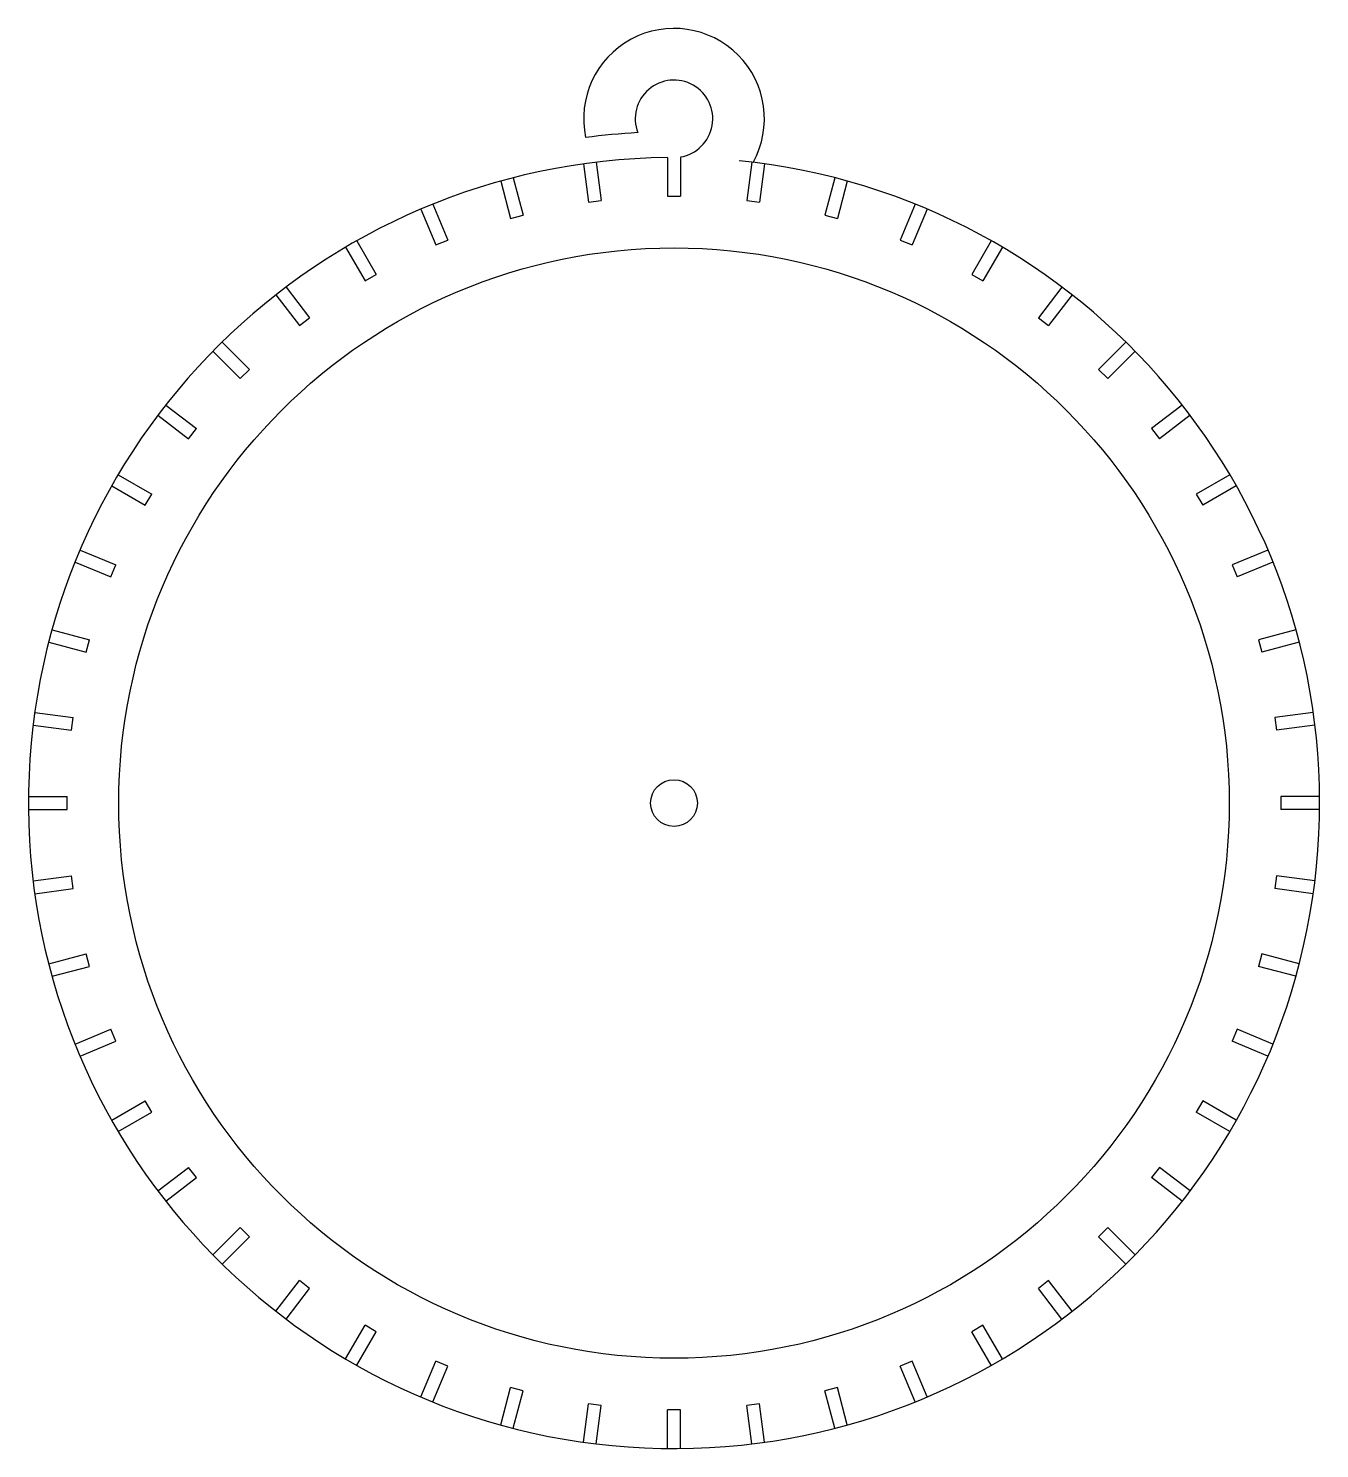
# Model space of a CAD drawing. Extents: x -50 to 50, y -50 to 60.
import ezdxf

# ---------------------------------------------------------------- set-up
doc = ezdxf.new("R2010")
doc.units = 0
doc.header["$MEASUREMENT"] = 0
doc.layers.add('MODELSKETCH_VISIBLE', color=7, linetype='CONTINUOUS')

msp = doc.modelspace()

# ---------------------------------------------------------------- linework, layer by layer
at = {"layer": 'MODELSKETCH_VISIBLE'}
for p, q in [((-7.02, 49.5), (-6.63, 46.53)), ((-6.03, 49.64), (-5.64, 46.66)), ((-0.5, 50), (-0.5, 47)), ((0.5, 50), (0.5, 47)), ((6.03, 49.64), (5.64, 46.66)), ((7.02, 49.5), (6.63, 46.53)), ((-12.46, 48.42), (-11.68, 45.53)), ((12.46, 48.42), (11.68, 45.53)), ((-13.42, 48.16), (-12.65, 45.27)), ((13.42, 48.16), (12.65, 45.27)), ((-18.67, 46.38), (-17.52, 43.61)), ((-6.63, 46.53), (-5.64, 46.66)), ((-0.5, 47), (0.5, 47)), ((-0.5, 47), (0.5, 47)), ((5.64, 46.66), (6.63, 46.53)), ((18.67, 46.38), (17.52, 43.61)), ((-19.6, 46), (-18.45, 43.23)), ((-12.65, 45.27), (-11.68, 45.53)), ((11.68, 45.53), (12.65, 45.27)), ((19.6, 46), (18.45, 43.23)), ((-25.43, 43.05), (-23.93, 40.45)), ((-24.57, 43.55), (-23.07, 40.95)), ((-18.45, 43.23), (-17.52, 43.61)), ((17.52, 43.61), (18.45, 43.23)), ((24.57, 43.55), (23.07, 40.95)), ((25.43, 43.05), (23.93, 40.45)), ((-23.93, 40.45), (-23.07, 40.95)), ((23.07, 40.95), (23.93, 40.45)), ((-30.04, 39.97), (-28.22, 37.59)), ((30.04, 39.97), (28.22, 37.59)), ((-30.83, 39.36), (-29.01, 36.98)), ((30.83, 39.36), (29.01, 36.98)), ((-29.01, 36.98), (-28.22, 37.59)), ((28.22, 37.59), (29.01, 36.98)), ((-35, 35.71), (-32.88, 33.59)), ((35, 35.71), (32.88, 33.59)), ((-35.71, 35), (-33.59, 32.88)), ((35.71, 35), (33.59, 32.88)), ((-33.59, 32.88), (-32.88, 33.59)), ((32.88, 33.59), (33.59, 32.88)), ((-39.36, 30.83), (-36.98, 29.01)), ((39.36, 30.83), (36.98, 29.01)), ((-39.97, 30.04), (-37.59, 28.22)), ((39.97, 30.04), (37.59, 28.22)), ((-37.59, 28.22), (-36.98, 29.01)), ((36.98, 29.01), (37.59, 28.22)), ((-43.05, 25.43), (-40.45, 23.93)), ((43.05, 25.43), (40.45, 23.93)), ((-43.55, 24.57), (-40.95, 23.07)), ((43.55, 24.57), (40.95, 23.07)), ((-40.95, 23.07), (-40.45, 23.93)), ((40.45, 23.93), (40.95, 23.07)), ((-46, 19.6), (-43.23, 18.45)), ((46, 19.6), (43.23, 18.45)), ((-46.38, 18.67), (-43.61, 17.52)), ((-43.61, 17.52), (-43.23, 18.45)), ((43.23, 18.45), (43.61, 17.52)), ((46.38, 18.67), (43.61, 17.52)), ((-48.16, 13.42), (-45.27, 12.65)), ((48.16, 13.42), (45.27, 12.65)), ((-48.42, 12.46), (-45.53, 11.68)), ((-45.53, 11.68), (-45.27, 12.65)), ((45.27, 12.65), (45.53, 11.68)), ((48.42, 12.46), (45.53, 11.68)), ((-49.5, 7.02), (-46.53, 6.63)), ((-46.66, 5.64), (-46.53, 6.63)), ((49.5, 7.02), (46.53, 6.63)), ((46.53, 6.63), (46.66, 5.64)), ((-49.64, 6.03), (-46.66, 5.64)), ((49.64, 6.03), (46.66, 5.64)), ((-50, 0.5), (-47, 0.5)), ((-47, -0.5), (-47, 0.5)), ((50, 0.5), (47, 0.5)), ((47, 0.5), (47, -0.5)), ((-50, -0.5), (-47, -0.5)), ((50, -0.5), (47, -0.5)), ((-49.64, -6.03), (-46.66, -5.64)), ((-46.53, -6.63), (-46.66, -5.64)), ((46.66, -5.64), (46.53, -6.63)), ((49.64, -6.03), (46.66, -5.64)), ((-49.5, -7.02), (-46.53, -6.63)), ((49.5, -7.02), (46.53, -6.63)), ((-48.42, -12.46), (-45.53, -11.68)), ((-45.27, -12.65), (-45.53, -11.68)), ((45.53, -11.68), (45.27, -12.65)), ((48.42, -12.46), (45.53, -11.68)), ((-48.16, -13.42), (-45.27, -12.65)), ((48.16, -13.42), (45.27, -12.65)), ((-46.38, -18.67), (-43.61, -17.52)), ((-43.23, -18.45), (-43.61, -17.52)), ((43.61, -17.52), (43.23, -18.45)), ((46.38, -18.67), (43.61, -17.52)), ((-46, -19.6), (-43.23, -18.45)), ((46, -19.6), (43.23, -18.45)), ((-43.55, -24.57), (-40.95, -23.07)), ((-40.45, -23.93), (-40.95, -23.07)), ((40.95, -23.07), (40.45, -23.93)), ((43.55, -24.57), (40.95, -23.07)), ((-43.05, -25.43), (-40.45, -23.93)), ((43.05, -25.43), (40.45, -23.93)), ((-39.97, -30.04), (-37.59, -28.22)), ((-36.98, -29.01), (-37.59, -28.22)), ((37.59, -28.22), (36.98, -29.01)), ((39.97, -30.04), (37.59, -28.22)), ((-39.36, -30.83), (-36.98, -29.01)), ((39.36, -30.83), (36.98, -29.01)), ((-35.71, -35), (-33.59, -32.88)), ((-32.88, -33.59), (-33.59, -32.88)), ((33.59, -32.88), (32.88, -33.59)), ((35.71, -35), (33.59, -32.88)), ((-35, -35.71), (-32.88, -33.59)), ((35, -35.71), (32.88, -33.59)), ((-30.83, -39.36), (-29.01, -36.98)), ((-28.22, -37.59), (-29.01, -36.98)), ((29.01, -36.98), (28.22, -37.59)), ((30.83, -39.36), (29.01, -36.98)), ((-30.04, -39.97), (-28.22, -37.59)), ((30.04, -39.97), (28.22, -37.59)), ((-25.43, -43.05), (-23.93, -40.45)), ((-23.07, -40.95), (-23.93, -40.45)), ((23.93, -40.45), (23.07, -40.95)), ((25.43, -43.05), (23.93, -40.45)), ((-24.57, -43.55), (-23.07, -40.95)), ((24.57, -43.55), (23.07, -40.95)), ((-19.6, -46), (-18.45, -43.23)), ((-18.67, -46.38), (-17.52, -43.61)), ((-17.52, -43.61), (-18.45, -43.23)), ((18.45, -43.23), (17.52, -43.61)), ((18.67, -46.38), (17.52, -43.61)), ((19.6, -46), (18.45, -43.23)), ((-13.42, -48.16), (-12.65, -45.27)), ((-11.68, -45.53), (-12.65, -45.27)), ((-12.46, -48.42), (-11.68, -45.53)), ((12.65, -45.27), (11.68, -45.53)), ((12.46, -48.42), (11.68, -45.53)), ((13.42, -48.16), (12.65, -45.27)), ((-7.02, -49.5), (-6.63, -46.53)), ((-5.64, -46.66), (-6.63, -46.53)), ((-6.03, -49.64), (-5.64, -46.66)), ((-0.5, -50), (-0.5, -47)), ((0.5, -47), (-0.5, -47)), ((0.5, -50), (0.5, -47)), ((6.63, -46.53), (5.64, -46.66)), ((6.03, -49.64), (5.64, -46.66)), ((7.02, -49.5), (6.63, -46.53))]:
    msp.add_line(p, q, dxfattribs=at)
for radius in [43, 1.81]:
    msp.add_circle((0, 0), radius, dxfattribs=at)
for centre, radius, start, end in [((0, 53), 7, 331.1525, 191.9786), ((0, 53), 3, 279.5941, 201.0075), ((0, 0), 52, 93.0873, 97.5669), ((0, 0), 50, 90.573, 84.2142)]:
    msp.add_arc(centre, radius, start, end, dxfattribs=at)

doc.saveas('drawing.dxf')
